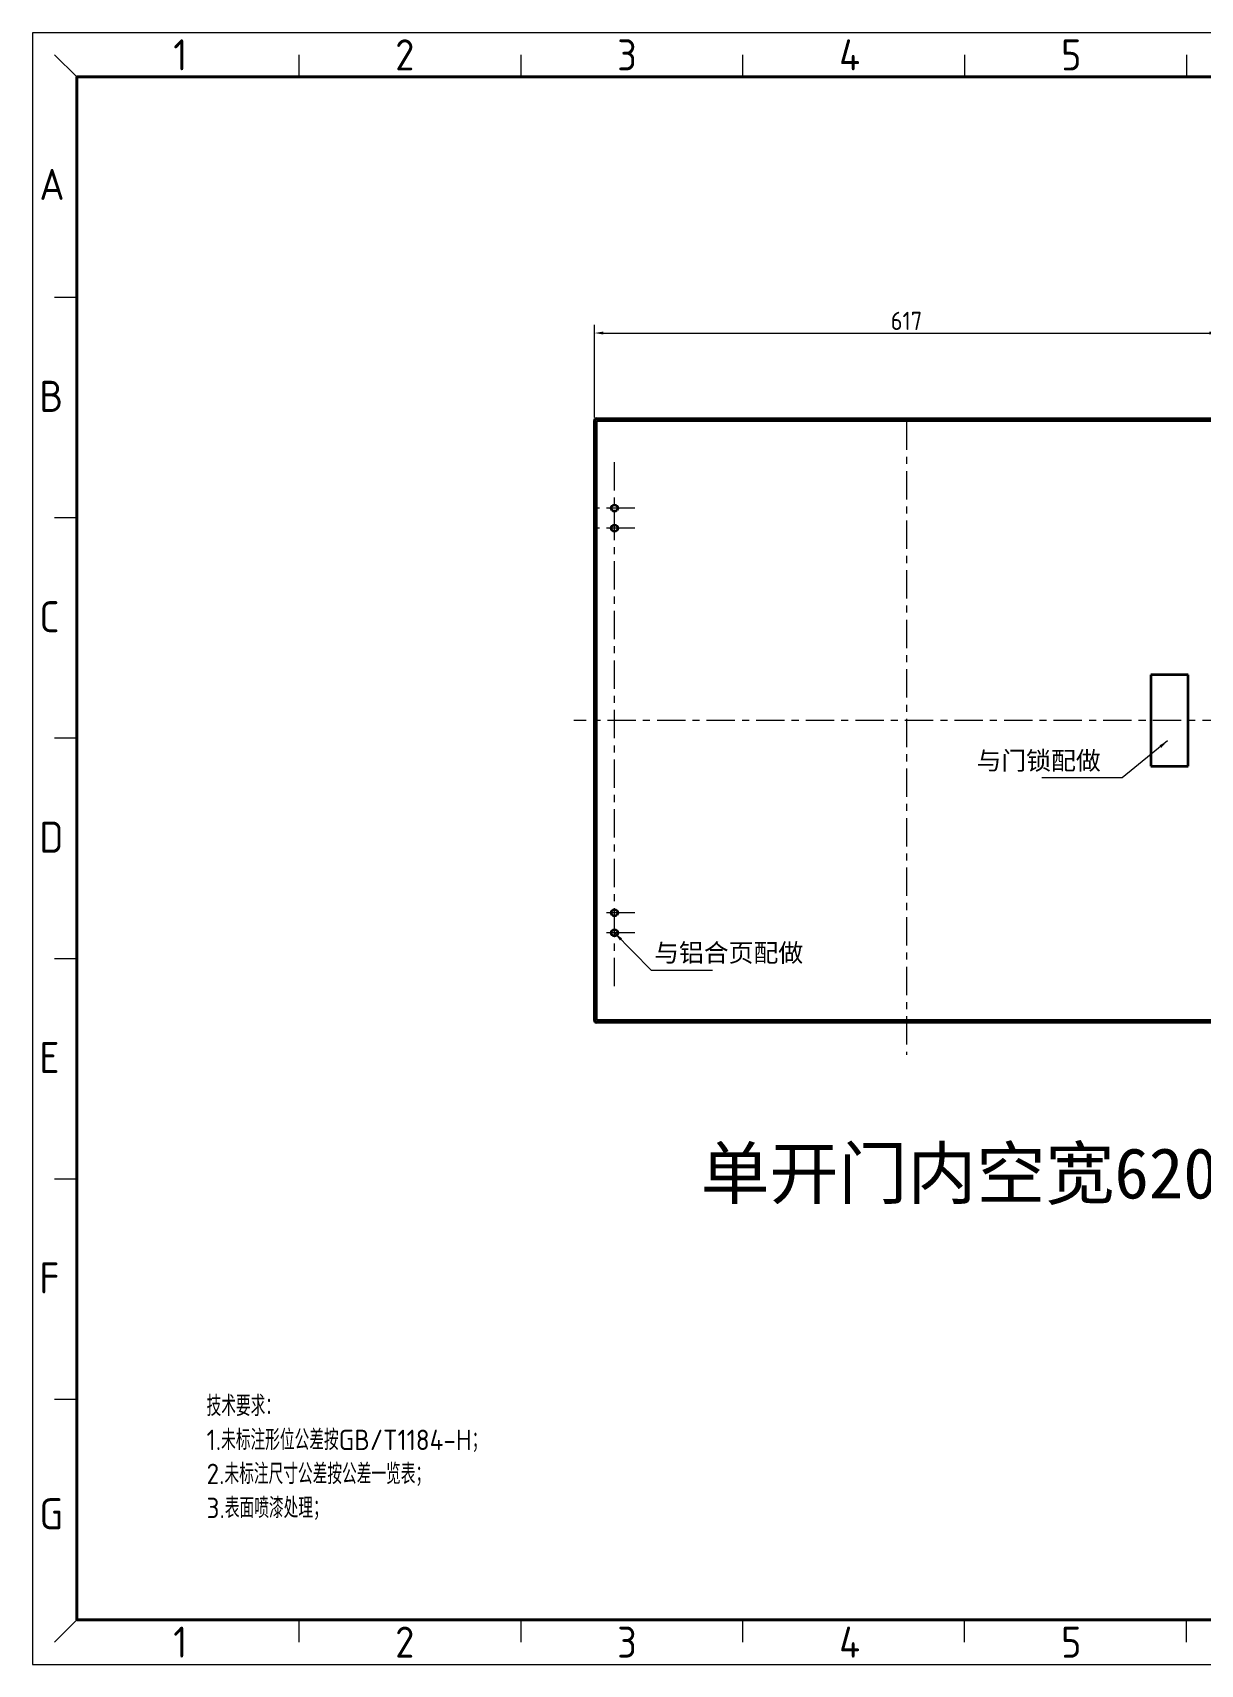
# Model space of a CAD drawing. Header units: millimetres. Extents: x 308 to 12422, y -7027 to -5414.
# Drawn here: x 308 to 1462, y -7027 to -5414 of the extents above; entities that cross this region are included whole.
import ezdxf

# ---------------------------------------------------------------- set-up
doc = ezdxf.new("R2010")
doc.units = ezdxf.units.MM
doc.linetypes.add('CENTER', pattern=[7, 4, -1, 1, -1])
for name, color, linetype, lineweight in [('中心线', 10, 'CENTER', 13), ('尺寸线', 2, 'Continuous', 13), ('粗实线', 7, 'Continuous', 35), ('细实线', 7, 'Continuous', 13)]:
    doc.layers.add(name, color=color, linetype=linetype, lineweight=lineweight)
doc.styles.add('chulayer', font='txt.shx', dxfattribs={"bigfont": 'gbcbig.shx'})
doc.styles.get("Standard").update_dxf_attribs({"font": 'ISOCP.SHX', "bigfont": 'GBCBIG.SHX'})
doc.dimstyles.new('国标$0', dxfattribs={"dimtxt": 2.2, "dimasz": 1.2, "dimexe": 1, "dimexo": 0.4, "dimgap": 0.4, "dimtad": 1, "dimzin": 1, "dimdsep": 46, "dimtxsty": 'Standard', "dimcen": 0, "dimclrd": 256, "dimclre": 256, "dimclrt": 256, "dimadec": 0, "dimazin": 0, "dimtp": 0.1, "dimtm": 0.1, "dimtfac": 0.71, "dimtmove": 1, "dimatfit": 3, "dimfxl": 1, "dimlwd": -1, "dimlwe": -1, "dimarcsym": 1})
doc.dimstyles.new('国标$7', dxfattribs={"dimtxt": 2.2, "dimasz": 1.2, "dimexe": 1, "dimexo": 0.4, "dimgap": 0.4, "dimtad": 1, "dimzin": 1, "dimdsep": 46, "dimtxsty": 'Standard', "dimcen": 0, "dimclrd": 256, "dimclre": 256, "dimclrt": 256, "dimadec": 0, "dimazin": 0, "dimtp": 0.1, "dimtm": 0.1, "dimtfac": 0.71, "dimtmove": 0, "dimatfit": 3, "dimfxl": 1, "dimlwd": -1, "dimlwe": -1, "dimarcsym": 1})

# ---------------------------------------------------------------- blocks, each defined once
blk = doc.blocks.new('*D38')
at = {"layer": 'Defpoints', "color": 0}
for p in [(1480, -5710.7), (863, -5797.2), (1480, -5797.2)]:
    blk.add_point(p, dxfattribs=at)
at = {"layer": '尺寸线'}
for p, q in [((863, -5794.2), (863, -5702.7)), ((1480, -5794.2), (1480, -5702.7)), ((872, -5710.7), (1471, -5710.7))]:
    blk.add_line(p, q, dxfattribs=at)
for points in [[(872, -5709.2), (872, -5712.2), (863, -5710.7)], [(1471, -5712.2), (1471, -5709.2), (1480, -5710.7)]]:
    blk.add_solid(points, dxfattribs=at)
at = {"layer": '尺寸线', "insert": (1171.5, -5698.7), "char_height": 18, "attachment_point": 5}
blk.add_mtext('617', dxfattribs=at)

msp = doc.modelspace()

# ---------------------------------------------------------------- linework, layer by layer
at = {"layer": '中心线', "ltscale": 7}
for p, q in [((1171.5, -5798.1), (1171.5, -6424.1)), ((883, -6356.3), (883, -5834.5)), ((903.1, -5883.7), (862.9, -5883.7)), ((903.1, -5903.7), (862.9, -5903.7)), ((1492, -6093.7), (842.8, -6093.7)), ((903.1, -6283.7), (869.5, -6283.7)), ((903.1, -6303.7), (869.3, -6303.7))]:
    msp.add_line(p, q, dxfattribs=at)
at = {"layer": '粗实线'}
for p, q in [((863, -6390.2), (863, -5797.2)), ((865, -5795.2), (1266.5, -5795.2)), ((865, -6390.2), (865, -5797.2)), ((865, -5797.2), (1266.5, -5797.2)), ((1266.5, -5795.2), (1478, -5795.2)), ((1266.5, -5797.2), (1478, -5797.2)), ((1413, -6048.7), (1413, -6138.7)), ((1450, -6048.7), (1413, -6048.7)), ((1450, -6138.7), (1450, -6048.7)), ((1413, -6138.7), (1450, -6138.7)), ((1478, -6390.2), (865, -6390.2)), ((1478, -6392.2), (865, -6392.2))]:
    msp.add_line(p, q, dxfattribs=at)
for centre in [(883, -5883.7), (883, -5903.7), (883, -6283.7), (883, -6303.7)]:
    msp.add_circle(centre, 3.25, dxfattribs=at)
for centre, start, end in [((865, -5797.2), 90, 180), ((865, -6390.2), 180, 270)]:
    msp.add_arc(centre, 2, start, end, dxfattribs=at)
at = {"layer": '细实线'}
for p, q in [((307.8, -5413.8), (307.8, -7026.7)), ((2589, -5413.8), (307.8, -5413.8)), ((351.4, -5457.6), (329.4, -5435.7)), ((570.8, -5435.7), (570.8, -5457.6)), ((790.2, -5435.7), (790.2, -5457.6)), ((1009.6, -5435.7), (1009.6, -5457.6)), ((1229, -5435.7), (1229, -5457.6)), ((1448.4, -5435.7), (1448.4, -5457.6)), ((351.4, -5675.5), (329.4, -5675.5)), ((351.4, -5893.4), (329.4, -5893.4)), ((351.4, -6111.3), (329.4, -6111.3)), ((351.4, -6329.2), (329.4, -6329.2)), ((351.4, -6547.1), (329.4, -6547.1)), ((351.4, -6764.9), (329.4, -6764.9)), ((351.4, -6982.8), (329.4, -7004.8)), ((570.8, -6982.8), (570.8, -7004.8)), ((790.2, -6982.8), (790.2, -7004.8)), ((1009.6, -6982.8), (1009.6, -7004.8)), ((1229, -7004.8), (1229, -6982.8)), ((1448.4, -7004.8), (1448.4, -6982.8)), ((307.8, -7026.7), (2589, -7026.7))]:
    msp.add_line(p, q, dxfattribs=at)
at = {"layer": '细实线', "lineweight": 40}
for p, q in [((2545.4, -5457.6), (351.4, -5457.6)), ((351.4, -5457.6), (351.4, -6982.8)), ((351.4, -6982.8), (2545.4, -6982.8))]:
    msp.add_line(p, q, dxfattribs=at)

# ---------------------------------------------------------------- texts
at = {"layer": '尺寸线', "attachment_point": 1, "style": 'chulayer'}
for s, insert, char_height, width in [('{\\fSimSun|b0|i0|c134|p2;与门锁配做}', (1240.8, -6124.4), 18, 126.565), ('{\\fSimSun|b0|i0|c134|p2;与铝合页配做}', (922.1, -6314.3), 18, 220.727), ('{\\fSimSun|b0|i0|c134|p2;单开门内空宽620*高度600}', (967.9, -6516.2), 50, 1123.693)]:
    msp.add_mtext(s, dxfattribs=dict(at, insert=insert, char_height=char_height, width=width))
at = {"layer": '细实线'}
for s, p in [('1', (446.8, -5451.1)), ('2', (666.2, -5451.1)), ('3', (885.6, -5451.1)), ('4', (1105, -5451.1)), ('5', (1324.4, -5451.1)), ('A', (314.5, -5579.1)), ('B', (314.5, -5788.6)), ('C', (314.5, -6006.5)), ('D', (314.5, -6224.4)), ('E', (314.5, -6442.2)), ('F', (314.5, -6660.1)), ('G', (314.5, -6893.2)), ('1', (446.8, -7020.1)), ('2', (666.2, -7020.1)), ('3', (885.6, -7020.1)), ('4', (1105, -7020.1)), ('5', (1324.4, -7020.1)), ('5', (1324.4, -7020.1))]:
    msp.add_text(s, height=30.7, dxfattribs=at).set_placement(p)
at = {"layer": '细实线', "insert": (479.7, -6761.1), "char_height": 20.17, "width": 335.168, "attachment_point": 1}
msp.add_mtext('技术要求：\\P1.未标注形位公差按GB/T1184-H；\\P2.未标注尺寸公差按公差一览表；\\P3.表面喷漆处理；', dxfattribs=at)

# ---------------------------------------------------------------- dimensions: what is measured, and where the dimension line sits
at = {"layer": '尺寸线'}
dim = msp.add_linear_dim(base=(1480, -5710.7), p1=(863, -5797.2), p2=(1480, -5797.2), dimstyle='国标$0', override={"dimtxt": 18, "dimasz": 9, "dimexe": 8, "dimexo": 3, "dimgap": 3, "dimdec": 0}, dxfattribs=at)
dim.commit()
dim.dimension.update_dxf_attribs({"geometry": '*D38', "text_midpoint": (1171.5, -5698.7)})

# ---------------------------------------------------------------- leaders
for points in [[(1429.5, -6113.8), (1384.6, -6150.5), (1305.3, -6150.5)], [(883, -6303.7), (919.3, -6340.4), (979.7, -6340.4)]]:
    msp.add_leader(points, dimstyle='国标$7', override={"dimtxt": 18, "dimasz": 9, "dimexe": 8, "dimexo": 3, "dimgap": 3, "dimdec": 0, "dimtmove": 1}, dxfattribs=at)

doc.saveas('drawing.dxf')
